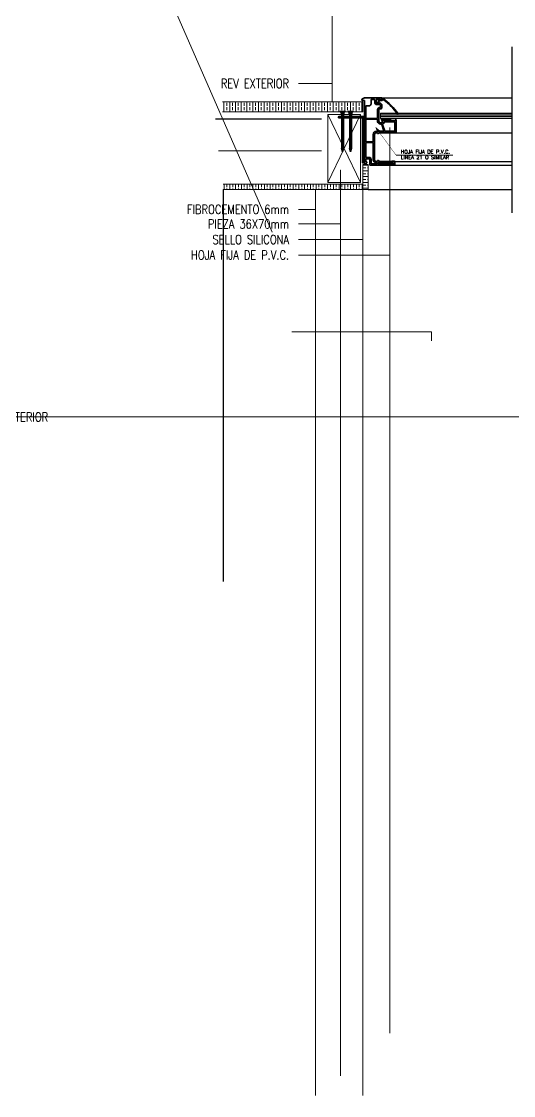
# Model space of a CAD drawing. Header units: metres. Extents: x -2 to 690, y -116 to 73.
# Drawn here: x 152.211 to 152.754, y 28.056 to 29.242 of the extents above; entities that cross this region are included whole.
import ezdxf

# ---------------------------------------------------------------- set-up
doc = ezdxf.new("R2010")
doc.units = ezdxf.units.M
doc.header["$LTSCALE"] = 5
doc.header["$MEASUREMENT"] = 0
doc.layers.get('0').update_dxf_attribs({"color": 30})
for name, color, linetype, lineweight in [('A-ANNO-SYMB', 3, 'Continuous', 18), ('A-ANNO-TEXT', 3, 'Continuous', 18), ('A-DETL-PATT', 8, 'Continuous', 18), ('A-ELEV-MBE1', 7, 'Continuous', 35), ('A-ELEV-MBE2', 4, 'Continuous', 25), ('A-FURN', 8, 'Continuous', 18), ('A-WALL-PATT', 8, 'Continuous', 18), ('A-WALL-STUD', 3, 'Continuous', 18)]:
    doc.layers.add(name, color=color, linetype=linetype, lineweight=lineweight)
doc.styles.add('E-ROMANS', font='romans.shx', dxfattribs={"width": 0.8})
doc.dimstyles.new('E-0100_TICK_12', dxfattribs={"dimscale": 0.001, "dimtxt": 120, "dimasz": 120, "dimexe": 60, "dimexo": 40, "dimgap": 60, "dimtad": 0, "dimzin": 0, "dimdsep": 46, "dimtxsty": 'E-ROMANS', "dimblk": 'OBLIQUE', "dimcen": 60, "dimclrd": 256, "dimclre": 256, "dimclrt": 256, "dimadec": 0, "dimazin": 0, "dimtfac": 1, "dimtmove": 1, "dimatfit": 3, "dimldrblk": 'OPEN90', "dimfxl": 1, "dimtfill": 1, "dimtolj": 1, "dimtzin": 0, "dimlwd": -1, "dimarcsym": 0})

# ---------------------------------------------------------------- blocks, each defined once
blk = doc.blocks.new('_Oblique')
at = {"color": 0, "linetype": 'ByBlock', "lineweight": -2}
blk.add_line((-0.5, -0.5), (0.5, 0.5), dxfattribs=at)

msp = doc.modelspace()

# ---------------------------------------------------------------- hatches: boundary and pattern name
at = {"layer": 'A-DETL-PATT'}
h = msp.add_hatch(dxfattribs=at)
h.set_pattern_fill('BRASS', color=256, scale=0.001, angle=-90.00000000000001, style=0)
h.set_pattern_definition([(270, (129.0855655690855, 600.0611093677414), (0.00635, -2.721777511104992e-18), []), (270, (129.0887405690855, 600.0611093677414), (0.00635, -2.721777511104992e-18), [0.003175, -0.0015875])])
h.paths.add_polyline_path([(152.5877216726638, 29.14186931301788), (152.5877216726638, 29.15288910044416), (152.4333955505658, 29.15288910044427), (152.4333955505658, 29.14186931301788)])
h = msp.add_hatch(dxfattribs=at)
h.set_pattern_fill('BRASS', color=256, scale=0.001, angle=-1.272221872585407e-14, style=0)
h.set_pattern_definition([(360, (-418.3213260690123, 5.581689432376777), (1.555301434917139e-18, 0.00635), []), (360, (-418.3213260690123, 5.584864432376776), (1.555301434917139e-18, 0.00635), [0.003175, -0.0015875])])
h.paths.add_polyline_path([(152.5939271773289, 29.08384553595511), (152.5879139857115, 29.08384553595511), (152.5879139857114, 29.05592227336433), (152.5939271773289, 29.05592227336433)])
h = msp.add_hatch(dxfattribs=at)
h.set_pattern_fill('BRASS', color=256, scale=0.001, angle=-90.00000000000001, style=0)
h.set_pattern_definition([(270, (129.0857578821331, 599.9713968115809), (0.00635, -2.721777511104992e-18), []), (270, (129.0889328821331, 599.9713968115809), (0.00635, -2.721777511104992e-18), [0.003175, -0.0015875])])
h.paths.add_polyline_path([(152.5879139857114, 29.05592227336433), (152.5879139857114, 29.06215675685712), (152.4335878636133, 29.06215675685723), (152.4335878636133, 29.05592227336433)])

# ---------------------------------------------------------------- linework, layer by layer
at = {"layer": 'A-ANNO-SYMB'}
for p, q in [((152.5877216726638, 29.15288910044421), (152.4328161209751, 29.15288910044421)), ((152.5877216726638, 29.15288910044421), (152.5877216726638, 29.14186931301788)), ((152.5877216726638, 29.14186931301788), (152.4328161209751, 29.14186931301788)), ((152.6074530909589, 29.13435267071304), (152.6074530909589, 29.14037245813938)), ((152.752300345366, 29.14037245813938), (152.6074530909589, 29.14037245813938)), ((152.6074530909589, 29.14037245813938), (152.752300345366, 29.14037245813938)), ((152.6074530909589, 29.13975799819286), (152.752300345366, 29.13975799819286)), ((152.6074530909589, 29.13816526278219), (152.752300345366, 29.13816526278219)), ((152.6074530909589, 29.13441587847024), (152.6074530909589, 29.1377046824125)), ((152.6074530909589, 29.13657252734242), (152.752300345366, 29.13657252734242)), ((152.6074530909589, 29.13497979193176), (152.752300345366, 29.13497979193176)), ((152.752300345366, 29.13435267071304), (152.6074530909589, 29.13435267071304)), ((152.752300345366, 29.13435267071304), (152.6074530909589, 29.13435267071304)), ((152.5939271773289, 29.08384553595511), (152.5879139857114, 29.08384553595511)), ((152.5879139857114, 29.08384553595511), (152.5879139857114, 29.05592227336433)), ((152.5939271773289, 29.08384553595511), (152.5939271773289, 29.05592227336433)), ((152.5879139857114, 29.06215675685723), (152.4335878636134, 29.06215675685723)), ((152.4335878636134, 29.05592227336433), (152.5939271773289, 29.05592227336433)), ((152.663664589635, 28.88914260162537), (152.663664589635, 28.89914260162536))]:
    msp.add_line(p, q, dxfattribs=at)
for points in [[(152.4335878636134, 29.06215675685723), (152.5879139857114, 29.06215675685723)], [(152.663664589635, 28.89914260162536), (152.509338467537, 28.89914260162536)]]:
    msp.add_lwpolyline(points, dxfattribs=at)
at = {"layer": 'A-ELEV-MBE1'}
for p, q in [((152.5869793203877, 29.15583524913754), (152.5897185464395, 29.15716223467439)), ((152.5872980853809, 29.15444604336119), (152.5892256933931, 29.15444604336119)), ((152.5897185464395, 29.15716223467439), (152.5993552200413, 29.15716223467439)), ((152.5897185568372, 29.12557096362411), (152.5897185568372, 29.1539531799171)), ((152.5897185568372, 29.1444271980555), (152.5897185568372, 29.1539531799171)), ((152.5907979537755, 29.15716223467439), (152.5938675509628, 29.15716223467439)), ((152.5912533554345, 29.13503555495822), (152.5912533554345, 29.14808134300233)), ((152.591637055082, 29.14846504263528), (152.5947066522693, 29.14846504263528)), ((152.5954740515643, 29.15716223467439), (152.6089035392631, 29.15716223467439)), ((152.5970088501615, 29.15076724052028), (152.5970088501615, 29.15524373642234)), ((152.597392549809, 29.15562743608439), (152.6005900468788, 29.15562743608439)), ((152.6009737465263, 29.15524373642234), (152.6009737465263, 29.15217413924233)), ((152.6025085451236, 29.15486003678939), (152.6025085451236, 29.15217413924233)), ((152.6073687406659, 29.15562743608439), (152.6032759444186, 29.15562743608439)), ((152.6032759444186, 29.15140673994733), (152.6066013413709, 29.15140673994733)), ((152.6032759444186, 29.14987194135733), (152.6066013413709, 29.14987194135733)), ((152.6061919903348, 29.15569179370482), (152.6039341823905, 29.15135601101042)), ((152.6046122661481, 29.15100290686655), (152.606383423821, 29.15440415043099)), ((152.606656720074, 29.15567693523894), (152.6061919903348, 29.15569179370482)), ((152.606383423821, 29.15440415043099), (152.6090202603716, 29.15439044255595)), ((152.6069850410184, 29.14667444428028), (152.6064734414884, 29.14667444428028)), ((152.6071129780373, 29.15516488110711), (152.606656720074, 29.15567693523894)), ((152.609024234718, 29.15515494523402), (152.6071129780373, 29.15516488110711)), ((152.6073687406659, 29.14910454206233), (152.6073687406659, 29.14705814394233)), ((152.6089035392631, 29.15716223467439), (152.6089035392631, 29.15562743608439)), ((152.6089035392631, 29.14910454206233), (152.6089035392631, 29.14590704498528)), ((152.609031911428, 29.15647536532902), (152.609024950694, 29.15513640557015)), ((152.5617084824969, 29.13669003830705), (152.5893348571897, 29.13669003830705)), ((152.5893348571897, 29.13515523968795), (152.5617084824969, 29.13515523968795)), ((152.5891627861763, 29.13413963323524), (152.5876312893722, 29.13413963323524)), ((152.5891627861763, 29.08543023413927), (152.5891627861763, 29.13413963323524)), ((152.6037875439486, 29.13465185529617), (152.591637055082, 29.13465185529617)), ((152.591637055082, 29.13388445600117), (152.6037875439486, 29.13388445600117)), ((152.6041712435961, 29.14437224639528), (152.6041712435961, 29.13503555495822)), ((152.6057060421934, 29.14437224639528), (152.6057060421934, 29.13132645835117)), ((152.6081361399681, 29.14513964569028), (152.6064734414884, 29.14513964569028)), ((152.6085778205941, 29.13435267071304), (152.618610799638, 29.13435267071304)), ((152.6085778205941, 29.13284924730374), (152.6085778205941, 29.13435267071304)), ((152.6085816928224, 29.1336790942803), (152.6089050884309, 29.13386580679048)), ((152.6089048559277, 29.1338658996026), (152.6094014216922, 29.13357920722751)), ((152.6089050525386, 29.13435267071304), (152.6089050525386, 29.13386605455139)), ((152.6094016541299, 29.13357911453181), (152.6098982198944, 29.1338658069069)), ((152.6098979873912, 29.13386589948618), (152.6103945531557, 29.1335792071111)), ((152.6098981838202, 29.13435267071304), (152.6098981838202, 29.13386605455139)), ((152.6103947855934, 29.13357911464823), (152.6108913513579, 29.13386580702331)), ((152.6108911188547, 29.13386589939887), (152.6113876846191, 29.13357920702379)), ((152.6108913151091, 29.13435267071304), (152.6108913151091, 29.13386605455139)), ((152.6113879170569, 29.13357911473554), (152.6118844828214, 29.13386580711062)), ((152.6118842503181, 29.13386589928245), (152.6123808160826, 29.13357920690737)), ((152.6118844463906, 29.13435267071304), (152.6118844463906, 29.13386605455139)), ((152.6123810485203, 29.13357911485195), (152.6128776142848, 29.13386580722704)), ((152.6128773817816, 29.13386589919514), (152.6133739475461, 29.13357920682006)), ((152.6128775776795, 29.13435267071304), (152.6128775776795, 29.13386605455139)), ((152.6133741799838, 29.13357911493927), (152.6138707457483, 29.13386580731435)), ((152.6138705132451, 29.13386589907873), (152.6143670790096, 29.13357920670364)), ((152.6138707089611, 29.13435267071304), (152.6138707089611, 29.13386605455139)), ((152.6143673114473, 29.13357911505568), (152.6148638772118, 29.13386580743077)), ((152.6148636447085, 29.13386589899142), (152.615360210473, 29.13357920658723)), ((152.6148638402499, 29.13435267071304), (152.6148638402499, 29.13386605455139)), ((152.6153604429108, 29.13357911514299), (152.6158570086752, 29.13386580751808)), ((152.615856776172, 29.133865898875), (152.6163533419365, 29.13357920649992)), ((152.6158569715388, 29.13435267071304), (152.6158569715388, 29.13386605455139)), ((152.6163535743742, 29.13357911525941), (152.6168501401387, 29.13386580763449)), ((152.6168499076355, 29.13386589875859), (152.6173464734, 29.1335792063835)), ((152.6168501028203, 29.13435267071304), (152.6168501028203, 29.13386605455139)), ((152.6173467058377, 29.13357911534672), (152.6178432716022, 29.1338658077218)), ((152.617843039099, 29.13386589867127), (152.6183396048635, 29.13357920629619)), ((152.6178432341092, 29.13435267071304), (152.6178432341092, 29.13386605455139)), ((152.6183398373012, 29.13357911546314), (152.6186146718663, 29.13373779126391)), ((152.618610799638, 29.13435267071304), (152.618610799638, 29.13284924730374)), ((152.5897185568372, 29.08489880087268), (152.5897185568372, 29.12557096362411)), ((152.5912533554345, 29.1091997786059), (152.5912533554345, 29.13350075633912)), ((152.6041712435961, 29.13350075633912), (152.6041712435961, 29.13132645835117)), ((152.6072408407834, 29.12979165976117), (152.6091593390281, 29.12979165976117)), ((152.6072408407834, 29.12825686117117), (152.6086239747217, 29.12825686117117)), ((152.618610799638, 29.13284924730374), (152.6085778205941, 29.13284924730374)), ((152.6089035392631, 29.13234965741117), (152.623612025787, 29.13234965741117)), ((152.6089035392631, 29.13171015798412), (152.6089035392631, 29.13234965741117)), ((152.6098143553006, 29.13079934196844), (152.6089035392631, 29.13171015798412)), ((152.6089909085183, 29.1279853444355), (152.6111806719471, 29.12082295098639)), ((152.6091306182914, 29.13284924730374), (152.6094016540717, 29.13300572986896)), ((152.6094014217504, 29.13300582256466), (152.6096726180674, 29.13284924730374)), ((152.6094016181794, 29.13357936217631), (152.6094016181794, 29.13300597742614)), ((152.6120517305879, 29.12059858516272), (152.6098017754537, 29.12795785676985)), ((152.6101237495803, 29.13284924730374), (152.6103947855352, 29.13300572998537)), ((152.6103945532139, 29.13300582247734), (152.610665749349, 29.13284924730374)), ((152.610394749461, 29.13357936217631), (152.610394749461, 29.13300597742614)), ((152.6111168808618, 29.13284924730374), (152.6113879169987, 29.13300573010179)), ((152.6113876846773, 29.13300582236093), (152.6116588806379, 29.13284924730374)), ((152.6113878807498, 29.13357936217631), (152.6113878807498, 29.13300597742614)), ((152.6118421896006, 29.13081485882117), (152.6229725263745, 29.13081485882117)), ((152.6121100121507, 29.13284924730374), (152.6123810484621, 29.1330057301891)), ((152.6123808161408, 29.13300582227362), (152.6126520119267, 29.13284924730374)), ((152.6123810120387, 29.13357936217631), (152.6123810120387, 29.13300597742614)), ((152.6131031434323, 29.13284924730374), (152.6133741799256, 29.13300573030551)), ((152.6133739476043, 29.1330058221572), (152.6136451432083, 29.13284924730374)), ((152.6133741433203, 29.13357936217631), (152.6133741433203, 29.13300597742614)), ((152.6140962747211, 29.13284924730374), (152.6143673113891, 29.13300573039282)), ((152.6143670790678, 29.13300582204079), (152.6146382744971, 29.13284924730374)), ((152.6143672746091, 29.13357936217631), (152.6143672746091, 29.13300597742614)), ((152.6150894060027, 29.13284924730374), (152.6153604428526, 29.13300573050924)), ((152.6153602105312, 29.13300582195347), (152.6156314057787, 29.13284924730374)), ((152.6153604058907, 29.13357936217631), (152.6153604058907, 29.13300597742614)), ((152.6160825372915, 29.13284924730374), (152.616353574316, 29.13300573059655)), ((152.6163533419947, 29.13300582183706), (152.6166245370676, 29.13284924730374)), ((152.6163535371795, 29.13357936217631), (152.6163535371795, 29.13300597742614)), ((152.6170756685804, 29.13284924730374), (152.6173467057795, 29.13300573071297)), ((152.6173464734582, 29.13300582174975), (152.6176176683491, 29.13284924730374)), ((152.6173466684684, 29.13357936217631), (152.6173466684684, 29.13300597742614)), ((152.618068799862, 29.13284924730374), (152.618339837243, 29.13300573080028)), ((152.6183396049217, 29.13300582163333), (152.618610799638, 29.13284924730374)), ((152.61833979975, 29.13357936217631), (152.61833979975, 29.13300597742614)), ((152.623356226022, 29.13043115915912), (152.623356226022, 29.12071076806001)), ((152.623612025787, 29.13234965741117), (152.623612025787, 29.13260545717617)), ((152.6239957254345, 29.13298915680912), (152.6245073249645, 29.13298915680912)), ((152.624891024612, 29.13260545717617), (152.624891024612, 29.11955966913206)), ((152.5993877879789, 29.11674587171706), (152.5993877879789, 29.1091997786059)), ((152.6009225865762, 29.11674587171706), (152.6009225865762, 29.08899159714178)), ((152.604120083646, 29.12032706842706), (152.6029689846962, 29.12032706842706)), ((152.604120083646, 29.11879226983706), (152.6029689846962, 29.11879226983706)), ((152.604120083646, 29.11776907077706), (152.604120083646, 29.11879226983706)), ((152.6047595830585, 29.11776907077706), (152.604120083646, 29.11776907077706)), ((152.6065318158196, 29.11879226983706), (152.6047595830585, 29.11776907077706)), ((152.6057644165246, 29.12012144439336), (152.6054982104013, 29.11996775023704)), ((152.6108137381432, 29.12032706842706), (152.6065318158196, 29.12032706842706)), ((152.624123625317, 29.11879226983706), (152.6065318158196, 29.11879226983706)), ((152.6229725263745, 29.12032706842706), (152.6124186643845, 29.12032706842706)), ((152.5912533554345, 29.09193329442473), (152.5912533554345, 29.1076649800159)), ((152.5990040883314, 29.10881607897295), (152.591637055082, 29.10881607897295)), ((152.591637055082, 29.10804867967795), (152.5990040883314, 29.10804867967795)), ((152.5993877879789, 29.1076649800159), (152.5993877879789, 29.08899159714178)), ((152.5912533554345, 29.08963109653973), (152.5912533554345, 29.08686845908937)), ((152.5947066522693, 29.09154959479179), (152.591637055082, 29.09154959479179)), ((152.5947066522693, 29.09001479620179), (152.591637055082, 29.09001479620179)), ((152.591637055082, 29.08648475942732), (152.592148654612, 29.08648475942732)), ((152.592148654612, 29.08648475942732), (152.592148654612, 29.08584526000027)), ((152.5954740515643, 29.08285240275268), (152.5954740515643, 29.08924739690679)), ((152.5970088501615, 29.08477090100473), (152.5970088501615, 29.08924739690679)), ((152.6029689846962, 29.08694519899268), (152.604120083646, 29.08694519899268)), ((152.604120083646, 29.08796839808178), (152.6047595830585, 29.08796839808178)), ((152.604120083646, 29.08694519899268), (152.604120083646, 29.08796839808178)), ((152.6047595830585, 29.08796839808178), (152.6065318158196, 29.08694519899268)), ((152.6065318158196, 29.08694519899268), (152.6194900137323, 29.08694519899268)), ((152.6198517692299, 29.08720099875768), (152.6225376667697, 29.08720099875768)), ((152.6233050660719, 29.08643359946268), (152.6233050660719, 29.08451510123973)), ((152.5876312893722, 29.08543023413927), (152.5891627861763, 29.08543023413927)), ((152.5913806870792, 29.08451510123973), (152.5901022564847, 29.08451510123973)), ((152.592148654612, 29.08584526000027), (152.5913806870792, 29.08451510123973)), ((152.6216423675922, 29.08285240275268), (152.5954740515643, 29.08285240275268)), ((152.6029689846962, 29.08438720134268), (152.597392549809, 29.08438720134268)), ((152.603352684351, 29.08502670076973), (152.603352684351, 29.08477090100473)), ((152.604120083646, 29.08506546229887), (152.604120083646, 29.08477090100473)), ((152.6045037832935, 29.08438720134268), (152.6213865678272, 29.08438720134268)), ((152.6057644165246, 29.08561602443638), (152.6054982104013, 29.0857697186218)), ((152.6194680695824, 29.08541040040268), (152.6065318158196, 29.08541040040268)), ((152.6213865678272, 29.08566620016768), (152.6204251846628, 29.08566620016768)), ((152.6217702674747, 29.08477090100473), (152.6217702674747, 29.08528250053473))]:
    msp.add_line(p, q, dxfattribs=at)
msp.add_lwpolyline([(152.5876312893722, 29.13413963323524), (152.5891627861763, 29.13413963323524), (152.5891627861763, 29.08543023413927), (152.5876312893722, 29.08543023413927)], close=True, dxfattribs=at)
for centre, radius, start, end in [((152.5872980853809, 29.15517721790874), 0.000731174547567133, 115.8465820276268, 270), ((152.5892256933931, 29.1539531799171), 0.0004928634440826526, 0, 90), ((152.5916370550747, 29.14808134299506), 0.0003836996402242221, 89.99999891352171, 179.9999989135201), ((152.5947066522729, 29.15076724052392), 0.002302197888639057, 269.9999999094585, 359.9999999094601), ((152.5973925498163, 29.15524373642961), 0.0003836996547761374, 90.00000108647829, 180.0000010864782), ((152.6005900468715, 29.15524373642961), 0.0003836996547761374, 359.9999989135201, 89.99999891352171), ((152.6032759444149, 29.15217413924597), 0.002302197888639057, 180.0000000905398, 270.0000000905414), ((152.6032759444186, 29.15486003678939), 0.0007673992950003594, 90, 180), ((152.6032759444186, 29.15217413924233), 0.0007673992950003594, 180, 270), ((152.6042732242693, 29.15117945893849), 0.0003822564972080529, 152.4922832876658, 332.4922832888534), ((152.6064734414847, 29.14437224639164), 0.002302197888639057, 89.99999990945851, 179.9999999094601), ((152.6066013413745, 29.14910454205869), 0.002302197888639057, 9.053985778416132e-08, 90.0000000905415), ((152.6066013413709, 29.14910454206233), 0.0007673992950003594, 0, 90), ((152.6069850410111, 29.14705814393506), 0.0003836996547761374, 270.0000010864783, 1.086478293409936e-06), ((152.6081361399645, 29.15562743608439), 0.0007673992986383382, 180, 0), ((152.6081361399681, 29.14590704498528), 0.0007673992950003594, 270, 0), ((152.609024234709, 29.15515494522896), 0.0007645130034339479, 269.7021453160528, 322.3017226704178), ((152.6096685176535, 29.15609813001316), 0.0007399824082147199, 46.53131457640437, 149.4748936001039), ((152.610819926458, 29.1537671631171), 0.001504946854784606, 89.15070512409542, 142.3017211739954), ((152.5676560028528, 29.097870811635), 0.0725350665187739, 35.24662274404058, 54.11069292769844), ((152.5676410759034, 29.09785343969008), 0.07185558241816586, 35.26852099358243, 53.04253224821185), ((152.5617084824969, 29.1359226389975), 0.0007673993095522746, 90, 270), ((152.589334857197, 29.13707373794728), 0.0003836996402242221, 269.9999989135217, 359.9999989135201), ((152.589334857197, 29.13477154004772), 0.0003836996402242221, 1.086478293409936e-06, 90.00000108647829), ((152.5916370550893, 29.13503555495095), 0.0003836996547761374, 179.9999989135201, 269.9999989135217), ((152.5916370550893, 29.13350075634639), 0.0003836996547761374, 90.00000108647829, 180.0000010864782), ((152.6037875439413, 29.13503555495095), 0.0003836996547761374, 270.0000010864783, 1.086478293409936e-06), ((152.6037875439413, 29.13350075634639), 0.0003836996547761374, 359.9999989135201, 89.99999891352171), ((152.6064734414884, 29.14437224639528), 0.0007673992950003594, 90, 180), ((152.6265954821984, 29.13954504971744), 0.000351154273345354, 215.0251171712706, 38.63129094923864), ((152.6072408407797, 29.13132645835481), 0.003069597183639416, 180.0000000679045, 270.0000000679061), ((152.6072408407834, 29.13132645835117), 0.001534798590000719, 180, 270), ((152.6086239747156, 29.12787316152034), 0.0003836996508240307, 16.99999908580281, 89.99999908593485), ((152.6091593390385, 29.13055905904565), 0.0007673992844772215, 269.9999992295701, 358.6425375583244), ((152.6101687092526, 29.12807003968862), 0.0003836996482482219, 112.073994744868, 196.9999997700779), ((152.6095430386443, 29.13052802533647), 0.0003836996779244106, 1.919783027513712, 44.99999741595062), ((152.6091593390262, 29.1305590590446), 0.002302197894165214, 292.0739949625352, 357.2705973514903), ((152.611842189609, 29.13043115916935), 0.0003836996518202796, 90.00000124908169, 177.2705986127864), ((152.6229725263672, 29.13043115916639), 0.0003836996547761374, 359.9999989135201, 89.99999891352171), ((152.6239957254272, 29.13260545716889), 0.0003836996402242221, 89.99999891352171, 179.9999989135201), ((152.6245073249718, 29.13260545716889), 0.0003836996402242221, 1.086478293409936e-06, 90.00000108647829), ((152.6029689846926, 29.11674587171342), 0.003581196713639656, 89.9999999417929, 179.9999999417961), ((152.6029689846962, 29.11674587171706), 0.002046398120000958, 90, 180), ((152.6041200836451, 29.11879226983257), 0.001534798594482824, 51.80526274278811, 89.99999996644755), ((152.6053063605698, 29.12030004387466), 0.0003836996474329443, 231.8052641076904, 300.0000013323292), ((152.6065318158426, 29.11879226983086), 0.001534798596196651, 90.00000085922568, 120.0000008585897), ((152.6108137381493, 29.12071076807271), 0.0003836996456616504, 269.9999990893871, 16.9999990895694), ((152.6124186643906, 29.12071076807788), 0.0003836996508240307, 196.9999990858028, 269.9999990859349), ((152.6229725263818, 29.12071076806728), 0.0003836996402242221, 269.9999989135217, 359.9999989135201), ((152.624123625317, 29.11955966913206), 0.0007673992950003594, 270, 0), ((152.5916370550747, 29.10919977861317), 0.0003836996402242221, 180.0000010864782, 270.0000010864783), ((152.5916370550893, 29.10766498002317), 0.0003836996547761374, 90.00000108647829, 180.0000010864782), ((152.5990040883387, 29.10919977861317), 0.0003836996402242221, 269.9999989135217, 359.9999989135201), ((152.5990040883242, 29.10766498002317), 0.0003836996547761374, 359.9999989135201, 89.99999891352171), ((152.5916370550747, 29.09193329443201), 0.0003836996402242221, 180.0000010864782, 270.0000010864783), ((152.5916370550893, 29.08963109654701), 0.0003836996547761374, 90.00000108647829, 180.0000010864782), ((152.5916370550893, 29.0868684590821), 0.0003836996547761374, 179.9999989135201, 269.9999989135217), ((152.5947066522729, 29.08924739690315), 0.002302197888639057, 9.053985778416132e-08, 90.0000000905415), ((152.5947066522693, 29.08924739690679), 0.0007673992950003594, 0, 90), ((152.6029689847071, 29.08899159713087), 0.003581196728191571, 179.9999998253869, 269.9999998253852), ((152.6029689847108, 29.08899159712723), 0.002046398134552874, 179.9999995925698, 269.9999995925698), ((152.6198517692295, 29.0868172991097), 0.0003836996479691379, 89.9999999503976, 160.5287793160013), ((152.6225376667733, 29.08643359945904), 0.0007673992986383382, 2.71619573352484e-07, 90.00000027161794), ((152.5901022564774, 29.08489880087996), 0.0003836996402242221, 180.0000010864782, 270.0000010864783), ((152.5973925498163, 29.08477090099746), 0.0003836996547761374, 179.9999989135201, 269.9999989135217), ((152.6029689847071, 29.08502670075882), 0.000383699643862201, 1.629719068558901e-06, 90.00000162972069), ((152.6029689846926, 29.08477090100109), 0.0003836996584141161, 270.0000005432424, 5.432391467049679e-07), ((152.6045037832875, 29.08506546229694), 0.0003836996415097226, 101.5369587458132, 179.9999997135258), ((152.6045037833008, 29.08477090099746), 0.0003836996547761374, 179.9999989135201, 269.9999989135217), ((152.6041200836437, 29.08694519900527), 0.001534798601725383, 281.5369589198204, 308.1947371105528), ((152.6053063605913, 29.0854374249696), 0.0003836996492858909, 60.00000253381455, 128.1947397587433), ((152.6065318158426, 29.08694519899885), 0.001534798596179069, 239.9999991412447, 269.9999991409762), ((152.6194680695498, 29.0869451990016), 0.00153479859892336, 270.0000012174508, 299.9264360842618), ((152.62042518463, 29.08528250052888), 0.0003836996388066907, 89.99999511933187, 119.9264299869387), ((152.6213865678344, 29.08528250052746), 0.0003836996402242221, 1.086478293409936e-06, 90.00000108647829), ((152.6213865678199, 29.08477090099746), 0.0003836996547761374, 270.0000010864783, 1.086478293409936e-06), ((152.6216423675885, 29.08451510123609), 0.001662698483414715, 270.0000001253641, 1.253625042140702e-07)]:
    msp.add_arc(centre, radius, start, end, dxfattribs=at)
at = {"layer": 'A-ELEV-MBE2'}
for p, q in [((152.752300345366, 29.21371027556238), (152.752300345366, 29.0303206416354)), ((152.6089035392631, 29.15716223467439), (152.752300345366, 29.15716223467439)), ((152.5422790648206, 29.13384726814525), (152.4252012139014, 29.13384726814525)), ((152.5686457842219, 29.14216719255614), (152.5623631692195, 29.14216719255614)), ((152.5670381161233, 29.13840482543287), (152.5639708373181, 29.13840482543287)), ((152.5645011788127, 29.13840482543287), (152.5645011788127, 29.10138588348468)), ((152.5645011788127, 29.13677862507006), (152.5665077746214, 29.13477202926128)), ((152.5645011788127, 29.13485500224465), (152.5665077746214, 29.13284840643587)), ((152.5647986012898, 29.13840482543287), (152.5665077746214, 29.1366956520867)), ((152.5655009957316, 29.13840482543287), (152.5655009957316, 29.14216719255614)), ((152.5655044767171, 29.13941010759277), (152.5655044767171, 29.10138588348468)), ((152.5665077746214, 29.13840482543287), (152.5665077746214, 29.10138588348468)), ((152.5774559634208, 29.14216719255614), (152.5711733484184, 29.14216719255614)), ((152.5758482953222, 29.13840482543287), (152.572781016517, 29.13840482543287)), ((152.5733113580116, 29.13840482543287), (152.5733113580116, 29.10138588348468)), ((152.5733113580116, 29.13677862507006), (152.5753179538204, 29.13477202926128)), ((152.5733113580116, 29.13485500224465), (152.5753179538204, 29.13284840643587)), ((152.573608780496, 29.13840482543287), (152.5753179538204, 29.1366956520867)), ((152.5743111749305, 29.13840482543287), (152.5743111749305, 29.14216719255614)), ((152.574314655916, 29.13941010759277), (152.574314655916, 29.10138588348468)), ((152.5753179538204, 29.13840482543287), (152.5753179538204, 29.10138588348468)), ((152.5645011788127, 29.13293137941923), (152.5665077746214, 29.13092478361045)), ((152.5645011788127, 29.13100775659382), (152.5665077746214, 29.12900116078504)), ((152.5645011788127, 29.1290841337684), (152.5665077746214, 29.12707753795962)), ((152.5645011788127, 29.12716051094299), (152.5665077746214, 29.12515391513421)), ((152.5645011788127, 29.12523688811757), (152.5665077746214, 29.12323029230879)), ((152.5645011788127, 29.12331326529215), (152.5665077746214, 29.12130666948337)), ((152.5733113580116, 29.13293137941923), (152.5753179538204, 29.13092478361045)), ((152.5733113580116, 29.13100775659382), (152.5753179538204, 29.12900116078504)), ((152.5733113580116, 29.1290841337684), (152.5753179538204, 29.12707753795962)), ((152.5733113580116, 29.12716051094299), (152.5753179538204, 29.12515391513421)), ((152.5733113580116, 29.12523688811757), (152.5753179538204, 29.12323029230879)), ((152.5733113580116, 29.12331326529215), (152.5753179538204, 29.12130666948337)), ((152.5645011788127, 29.12138964246674), (152.5665077746214, 29.11938304665796)), ((152.5645011788127, 29.11946601964132), (152.5665077746214, 29.11745942383254)), ((152.5645011788127, 29.11754239681591), (152.5665077746214, 29.11553580100713)), ((152.5645011788127, 29.11561877399049), (152.5665077746214, 29.11361217818171)), ((152.5645011788127, 29.11369515116508), (152.5665077746214, 29.1116885553563)), ((152.5645011788127, 29.11177152833966), (152.5665077746214, 29.10976493253088)), ((152.5733113580116, 29.12138964246674), (152.5753179538204, 29.11938304665796)), ((152.5733113580116, 29.11946601964132), (152.5753179538204, 29.11745942383254)), ((152.5733113580116, 29.11754239681591), (152.5753179538204, 29.11553580100713)), ((152.5733113580116, 29.11561877399049), (152.5753179538204, 29.11361217818171)), ((152.5733113580116, 29.11369515116508), (152.5753179538204, 29.1116885553563)), ((152.5733113580116, 29.11177152833966), (152.5753179538204, 29.10976493253088)), ((152.624123625317, 29.11879226983706), (152.752300345366, 29.11879226983706)), ((152.5645011788127, 29.10984790551424), (152.5665077746214, 29.10784130970546)), ((152.5645011788127, 29.10792428268883), (152.5665077746214, 29.10591768688005)), ((152.5645011788127, 29.10600065986341), (152.5665077746214, 29.10399406405463)), ((152.5645011788127, 29.104077037038), (152.5665077746214, 29.10207044122922)), ((152.5645011788127, 29.10215341418348), (152.5662478709253, 29.10040672209993)), ((152.5655044767171, 29.09760605813767), (152.5645011788127, 29.10138588348468)), ((152.564918932583, 29.09981203759503), (152.5658443758346, 29.09888659434341)), ((152.5665077746214, 29.10138588348468), (152.5655044767171, 29.09760605813767)), ((152.5655044767171, 29.10138588348468), (152.5655044767171, 29.09760605813767)), ((152.5733113580116, 29.10984790551424), (152.5753179538204, 29.10784130970546)), ((152.5733113580116, 29.10792428268883), (152.5753179538204, 29.10591768688005)), ((152.5733113580116, 29.10600065986341), (152.5753179538204, 29.10399406405463)), ((152.5733113580116, 29.104077037038), (152.5753179538204, 29.10207044122922)), ((152.5733113580116, 29.10215341418348), (152.5750580501242, 29.10040672209993)), ((152.574314655916, 29.09760605813767), (152.5733113580116, 29.10138588348468)), ((152.5737291117819, 29.09981203759503), (152.5746545550335, 29.09888659434341)), ((152.5753179538204, 29.10138588348468), (152.574314655916, 29.09760605813767)), ((152.574314655916, 29.10138588348468), (152.574314655916, 29.09760605813767)), ((152.62304781949, 29.0870068759175), (152.752300345366, 29.0870068759175)), ((152.6216423675922, 29.08285240275268), (152.752300345366, 29.08285240275268)), ((152.4335878636134, 29.05592227336433), (152.4335878636134, 28.62324838703412)), ((152.5939271773289, 29.05592227336433), (152.752300345366, 29.05592227336433))]:
    msp.add_line(p, q, dxfattribs=at)
for centre, radius, start, end in [((152.5612152343947, 29.13945201367937), 0.00294787223175363, 339.1921345667577, 67.08212486123323), ((152.5472056564483, 29.13777558490577), 0.01765874498357076, 2.042073799537571, 14.4001887741602), ((152.5837963350149, 29.13777558490577), 0.01765874498357087, 165.5998112258398, 177.9579262004625), ((152.5697937190467, 29.13945201367937), 0.002947872231757195, 112.9178751388514, 200.8078654331728), ((152.5700254135936, 29.13945201367937), 0.00294787223175363, 339.1921345667577, 67.08212486123323), ((152.5560158356472, 29.13777558490577), 0.01765874498357076, 2.042073799537571, 14.4001887741602), ((152.5926065142138, 29.13777558490577), 0.01765874498357087, 165.5998112258398, 177.9579262004625), ((152.5786038982456, 29.13945201367937), 0.002947872231757195, 112.9178751388514, 200.8078654331728)]:
    msp.add_arc(centre, radius, start, end, dxfattribs=at)
at = {"layer": 'A-FURN'}
msp.add_line((152.6872204554582, 29.09405258538732), (152.6246062141488, 29.09405258538732), dxfattribs=at)
at = {"layer": 'A-FURN', "const_width": 0.0004013191997502997}
for points in [[(152.6019767687665, 29.12482026821067), (152.6065168851807, 29.12118740494245)], [(152.6019767687665, 29.12482026821067), (152.6040921923679, 29.11940405830751)], [(152.6065168851807, 29.12118740494245), (152.6040921923679, 29.11940405830751)], [(152.6053045387743, 29.12029573162499), (152.6246062159622, 29.09405258849998)]]:
    msp.add_lwpolyline(points, dxfattribs=at)
at = {"layer": 'A-FURN'}
msp.add_solid([(152.6019767687665, 29.12482026821067), (152.6065168851807, 29.12118740494245), (152.6040921923679, 29.11940405830751)], dxfattribs=at)
at = {"layer": 'A-WALL-PATT', "ltscale": 0.075}
msp.add_line((152.5424274705108, 29.09884726814529), (152.4286880102884, 29.0988472681452), dxfattribs=at)
at = {"layer": 'A-WALL-STUD'}
for p, q in [((152.5854274705109, 29.06384726814528), (152.5494274705109, 29.13884726814527)), ((152.5854274705109, 29.13884726814527), (152.5494274705109, 29.06384726814528))]:
    msp.add_line(p, q, dxfattribs=at)
msp.add_lwpolyline([(152.5854274705109, 29.06384726814528), (152.5494274705109, 29.06384726814528), (152.5494274705109, 29.13884726814527), (152.5854274705109, 29.13884726814527), (152.5854274705109, 29.06384726814528)], dxfattribs=at)

# ---------------------------------------------------------------- texts
at = {"layer": 'A-ANNO-TEXT', "style": 'E-ROMANS'}
for s, p in [('HOJA FIJA DE P.V.C.', (152.6298608589935, 29.09578961280175)), ('LINEA 21 O SIMILAR', (152.6298608589935, 29.0896355694141))]:
    msp.add_text(s, height=0.00401319161671219, dxfattribs=at).set_placement(p)
at = {"layer": 'A-ANNO-TEXT', "char_height": 0.01, "style": 'E-ROMANS'}
for s, insert, attachment_point in [('REV EXTERIOR', (152.5064833883261, 29.17309314029855), 6), ('FIBROCEMENTO 6mm', (152.5064833883261, 29.03413684182827), 6), ('PIEZA 36X70mm', (152.5064833883261, 29.01809297095227), 6), ('SELLO SILICONA', (152.5064833883261, 29.00086153868886), 6), ('HOJA FIJA DE P.V.C.', (152.5064833883261, 28.98369803999182), 6), ('REV INTERIOR', (152.1681063324023, 28.80497004459194), 4)]:
    msp.add_mtext(s, dxfattribs=dict(at, insert=insert, attachment_point=attachment_point))

# ---------------------------------------------------------------- leaders
at = {"layer": 'A-ANNO-TEXT', "annotation_type": 0, "has_hookline": 1, "hookline_direction": 1}
for points in [[(152.5542138378323, 29.15288910044421), (152.5542138378323, 29.17305874339017), (152.5168147207345, 29.17305874339017)], [(152.6176436203589, 29.12454986392483), (152.6176436203589, 28.98373243690019), (152.5168147207345, 28.98373243690019)], [(152.5634204904248, 29.07744314530242), (152.5634204904248, 29.01812736786064), (152.5168147207345, 29.01812736786064)], [(152.5879139857114, 29.05592227336433), (152.5879139857114, 29.00089593559723), (152.5168147207345, 29.00089593559723)], [(152.5355142792834, 29.05584808597759), (152.5355142792834, 29.03417123873664), (152.5168147207345, 29.03417123873664)]]:
    msp.add_leader(points, dimstyle='E-0100_TICK_12', override={"dimasz": 0.05, "dimtad": 0, "dimldrblk": 'Open90'}, dxfattribs=at)
for points, horizontal_direction in [([(152.0880023315277, 29.9255215715745), (152.1160469646249, 29.86118813615291), (152.1687134619016, 29.86118813615291)], (-1, 0, 0)), ([(153.5895780874974, 29.40568938111135), (153.5895780874974, 29.38261737870767), (153.5295067894623, 29.3826173787077)], (1, -1.178974613411218e-12, 0)), ([(153.6731946877218, 29.39568938111134), (153.6731946877219, 29.33861737870762), (153.5295067894623, 29.3386173787077)], (1, -1.178974613411218e-12, 0)), ([(153.6519562450952, 29.39318938111134), (153.6519562450952, 29.36061737870752), (153.5295067894623, 29.3606173787077)], (1, -1.178974613411218e-12, 0)), ([(152.0649116973536, 28.80497004459193), (152.111631747596, 28.80497004459193), (152.1681063324023, 28.80497004459194)], (-1, 0, 0))]:
    msp.add_leader(points, dimstyle='E-0100_TICK_12', override={"dimasz": 0.05, "dimtad": 0, "dimldrblk": 'Open90'}, dxfattribs=dict(at, horizontal_direction=horizontal_direction))

doc.saveas('drawing.dxf')
